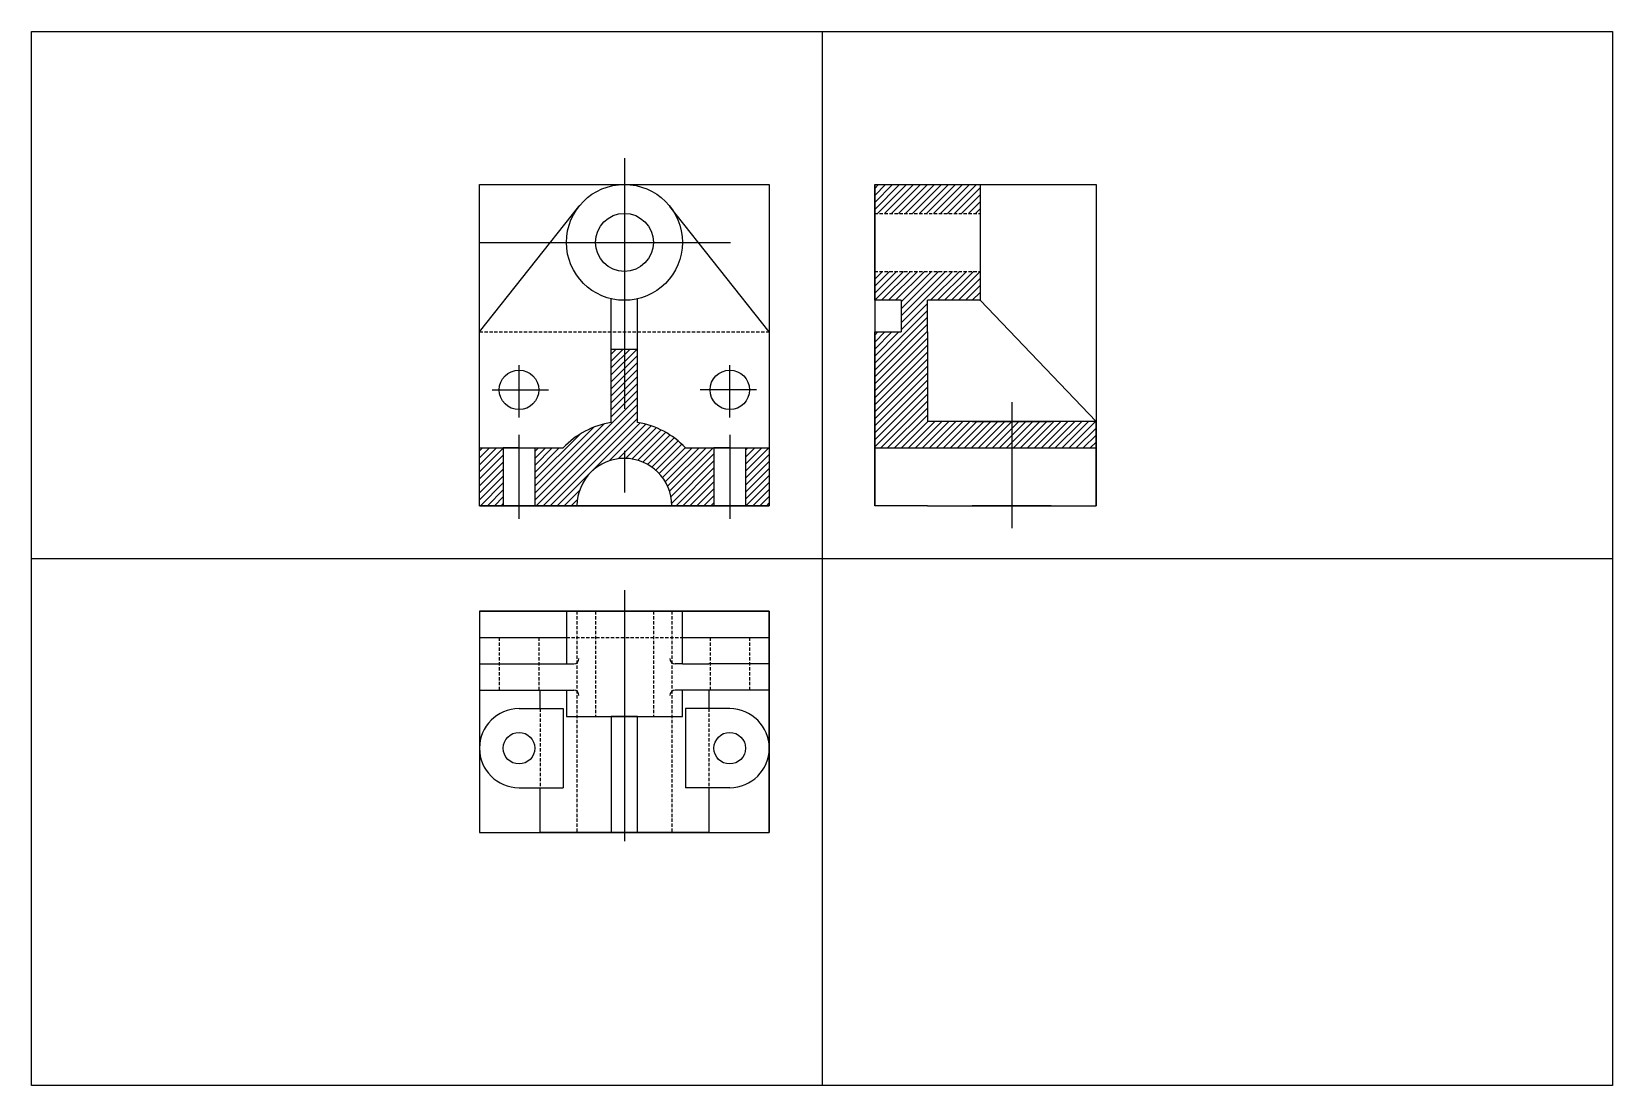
# Model space of a CAD drawing. Header units: millimetres. Extents: x 0 to 600, y 0 to 400.
import ezdxf

# ---------------------------------------------------------------- set-up
doc = ezdxf.new("R2010")
doc.units = ezdxf.units.MM
doc.linetypes.add('CENTER2', pattern=[28.575, 19.05, -3.175, 3.175, -3.175])
doc.linetypes.add('HIDDEN2', pattern=[0.1875, 0.125, -0.0625])
doc.layers.get('0').update_dxf_attribs({"true_color": 0xe7f0ff})
for name, color, linetype in [('Centre', 2, 'CENTER2'), ('Construction', 252, 'Continuous'), ('hidden', 3, 'HIDDEN2')]:
    doc.layers.add(name, color=color, linetype=linetype)
pattern_1 = [(45, (-702.8266, -7348.5835), (-1.3258252, 1.3258252), [])]

msp = doc.modelspace()

# ---------------------------------------------------------------- hatches: boundary and pattern name
h = msp.add_hatch()
h.set_pattern_fill('ANSI31', color=256, scale=15)
h.set_pattern_definition(pattern_1)
h.paths.add_polyline_path([(360, 342), (320, 342), (320, 331), (360, 331)])
h.paths.add_polyline_path([(360, 309), (320, 309), (320, 298), (330, 298), (330, 286), (320, 286), (320, 242), (372, 242), (372, 252), (366, 252), (357, 252), (340, 252), (340, 286), (340, 298), (360, 298)])
h.paths.add_polyline_path([(404, 252), (372, 252), (372, 242), (404, 242)])
h = msp.add_hatch()
h.set_pattern_fill('ANSI31', color=256, scale=15)
h.set_pattern_definition(pattern_1)
h.paths.add_polyline_path([(225, 279.5), (220, 279.5), (220, 251.61, 0.165451), (201.76, 242), (191, 242), (191, 220), (193, 220), (207, 220, -0.414214), (225, 238)])
h.paths.add_polyline_path([(230, 251.61), (230, 279.5), (225, 279.5), (225, 238, -0.414214), (243, 220), (257, 220), (259, 220), (259, 242), (248.24, 242, 0.165451)])
h.paths.add_polyline_path([(280, 242), (271, 242), (271, 220), (280, 220)])
h.paths.add_polyline_path([(179, 242), (170, 242), (170, 220), (179, 220)])

# ---------------------------------------------------------------- linework, layer by layer
for p, q in [((320, 342), (360, 342)), ((320, 298), (320, 342)), ((360, 342), (360, 298)), ((170, 286), (207.76, 333.66)), ((280, 286), (242.24, 333.66)), ((220, 251.61), (220, 298.58)), ((230, 251.61), (230, 298.58)), ((330, 298), (320, 298)), ((330, 298), (330, 286)), ((360, 298), (340, 298)), ((340, 286), (340, 298)), ((360, 298), (404, 252)), ((170, 220), (170, 286)), ((280, 286), (280, 220)), ((320, 220), (320, 286)), ((320, 286), (330, 286)), ((340, 286), (340, 252)), ((220, 279.5), (230, 279.5)), ((170, 220), (170, 264)), ((404, 252), (340, 252)), ((357, 252), (387, 252)), ((372, 252), (366, 252)), ((404, 220), (404, 252)), ((170, 220), (170, 242)), ((170, 242), (201.76, 242)), ((185, 242), (179, 242)), ((248.24, 242), (280, 242)), ((265, 242), (259, 242)), ((280, 242), (280, 220)), ((320, 242), (404, 242)), ((193, 220), (170, 220)), ((193, 220), (207, 220)), ((225, 220), (220, 220)), ((243, 220), (257, 220)), ((280, 220), (257, 220)), ((340, 220), (320, 220)), ((340, 220), (404, 220)), ((372, 220), (357, 220)), ((387, 220), (357, 220)), ((366, 220), (378, 220)), ((225, 180), (203, 180)), ((203, 180), (203, 160)), ((247, 180), (225, 180)), ((247, 160), (247, 180)), ((170, 170), (203, 170)), ((170, 170), (170, 160)), ((247, 170), (280, 170)), ((280, 170), (280, 160)), ((170, 160), (193, 160)), ((170, 160), (170, 150)), ((193, 160), (203, 160)), ((203, 160), (205.76, 160)), ((247, 160), (244.24, 160)), ((247, 160), (257, 160)), ((280, 160), (257, 160)), ((280, 160), (280, 150)), ((170, 150), (205.76, 150)), ((193, 143), (193, 150)), ((280, 150), (244.24, 150)), ((257, 150), (257, 143)), ((203, 150), (203, 140)), ((247, 140), (247, 150)), ((185, 143), (201.76, 143)), ((201.76, 143), (201.76, 113)), ((203, 140), (247, 140)), ((225, 140), (220, 140)), ((220, 140), (220, 96)), ((230, 140), (220, 140)), ((230, 96), (230, 140)), ((265, 143), (248.24, 143)), ((248.24, 143), (248.24, 113)), ((185, 113), (201.76, 113)), ((193, 96), (193, 113)), ((265, 113), (248.24, 113)), ((257, 113), (257, 96)), ((225, 96), (193, 96)), ((257, 96), (193, 96)), ((220, 96), (230, 96))]:
    msp.add_line(p, q)
at = {"ltscale": 10}
for p, q in [((179, 242), (179, 220)), ((191, 242), (191, 220)), ((259, 242), (259, 220)), ((271, 242), (271, 220))]:
    msp.add_line(p, q, dxfattribs=at)
msp.add_lwpolyline([(0, 400), (600, 400), (600, 0), (0, 0)], close=True)
for centre, radius in [((225, 320), 22), ((225, 320), 11), ((185, 264), 7.5), ((265, 264), 7.5), ((185, 128), 6), ((265, 128), 6)]:
    msp.add_circle(centre, radius)
for centre, radius, start, end in [((225, 220), 32, 98.9893, 136.56746), ((225, 220), 32, 43.43254, 81.0107), ((225, 220), 18, 0, 180), ((205.76, 162), 2, 270, 0), ((244.24, 162), 2, 180, 270), ((244.24, 148), 2, 90, 180), ((205.76, 148), 2, 0, 90), ((185, 128), 15, 90, 270), ((265, 128), 15, 270, 90)]:
    msp.add_arc(centre, radius, start, end)
at = {"layer": 'Centre', "ltscale": 5}
for p, q in [((225, 352), (225, 210)), ((170, 320), (280, 320)), ((185, 253.54), (185, 273.4)), ((265, 253.54), (265, 273.4)), ((174.8, 264), (196.25, 264)), ((275.2, 264), (253.75, 264)), ((372, 259.36), (372, 211.51)), ((185, 215), (185, 247)), ((265, 247), (265, 215)), ((225, 187.96), (225, 87.59))]:
    msp.add_line(p, q, dxfattribs=at)
at = {"layer": 'Construction'}
for p, q in [((300, 400), (300, 0)), ((170, 220), (170, 342)), ((170, 342), (280, 342)), ((280, 342), (280, 220)), ((280, 342), (280, 220)), ((320, 342), (404, 342)), ((320, 342), (320, 220)), ((404, 342), (404, 220)), ((170, 220), (280, 220)), ((280, 220), (170, 220)), ((0, 200), (600, 200)), ((170, 180), (280, 180)), ((170, 180), (170, 96)), ((280, 180), (170, 180)), ((170, 180), (170, 170)), ((280, 180), (280, 96)), ((280, 96), (280, 180)), ((170, 170), (170, 160)), ((280, 170), (280, 160)), ((170, 128), (170, 113)), ((170, 96), (280, 96))]:
    msp.add_line(p, q, dxfattribs=at)
at = {"layer": 'hidden', "ltscale": 10}
for p, q in [((320, 331), (360, 331)), ((320, 309), (360, 309)), ((170, 286), (280, 286)), ((207, 180), (207, 96)), ((214, 180), (214, 140)), ((236, 180), (236, 140)), ((243, 180), (243, 96)), ((177.5, 170), (177.5, 150)), ((192.5, 170), (192.5, 150)), ((203, 170), (247, 170)), ((257.5, 170), (257.5, 150)), ((272.5, 170), (272.5, 150)), ((193, 143), (193, 113)), ((257, 143), (257, 113))]:
    msp.add_line(p, q, dxfattribs=at)

doc.saveas('drawing.dxf')
